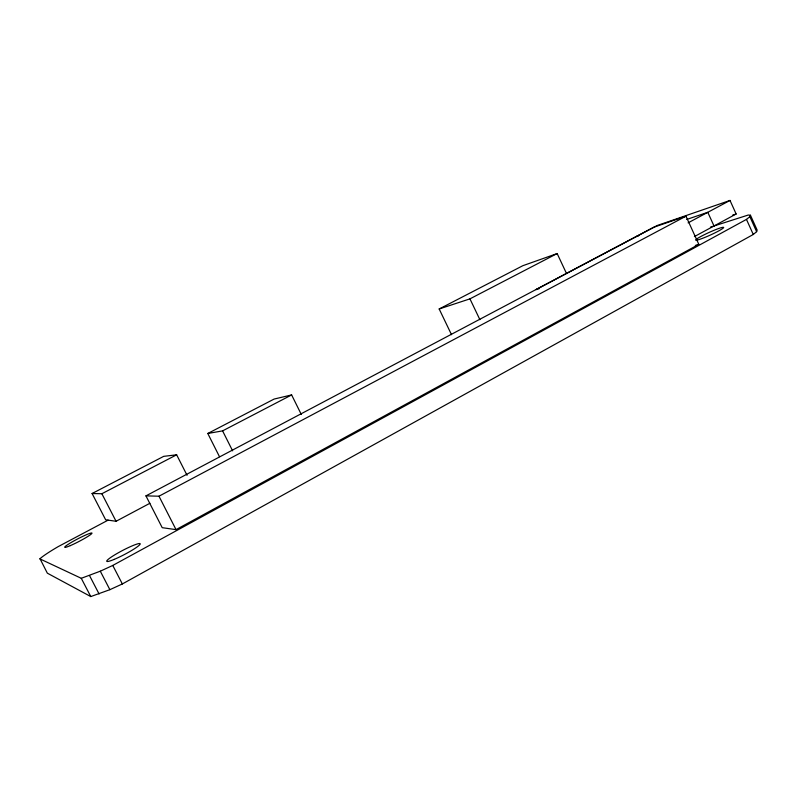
<?xml version="1.0" encoding="UTF-8"?>
<svg xmlns="http://www.w3.org/2000/svg" width="797" height="797" viewBox="0 0 797 797"><rect width="100%" height="100%" fill="white"/><g stroke="black" fill="none" stroke-linecap="round" stroke-linejoin="round"><path stroke-width="1.2" d="M108.113 520.142L58.171 546.632A44.622 4.174 -27.5 0 0 39.999 558.717L47.332 573.163L90.778 596.564L109.876 589.68L122.349 583.962L753.275 234.477L756.622 231.678L757.15 230.084L750.445 215.22L748.244 215.031L710.466 227.115M39.85 558.856L81.274 578.303L100.292 571.19L112.766 565.442L746.47 219.394L749.867 216.694L750.445 215.22M176.037 529.636L698.83 244.37L685.968 216.186L653.809 227.235L145.941 495.873L162.209 527.674L176.037 529.636L158.972 496.212L145.941 495.873M694.376 236.609L736.139 213.995L730.012 200.436L657.216 225.501L535.982 289.63L539.499 288.544M688.09 222.851L730.012 200.436M158.972 496.212L685.968 216.186M187.046 475.291L176.645 454.798L163.704 456.352L92.093 493.512L105.652 519.793L116.063 521.278L149.916 503.266M92.093 493.512L101.867 493.732L176.645 454.798M219.474 456.681L207.788 433.488L222.592 430.878L291.632 394.933L301.316 414.48M207.788 433.488L274.148 399.048L291.632 394.933M451.52 334.7L439.177 308.977L469.951 298.855L557.163 253.556L566.468 273.421M439.177 308.977L522.842 265.7L557.163 253.556M636.335 236.55L638.676 235.753M686.705 219.464L707.796 212.311L714.002 225.979M732.592 215.15L736.139 213.995M695.333 245.436L698.83 244.37M89.523 575.583L99.087 593.974M81.274 578.303L90.778 596.564M112.766 565.442L122.349 583.962M100.292 571.19L109.876 589.68M101.867 493.732L116.063 521.278M222.592 430.878L232.614 450.833M469.951 298.855L479.874 319.647M749.867 216.694L756.622 231.678M746.47 219.394L753.275 234.477M695.831 239.817A15.292 1.445 -24.4 0 1 716.862 229.177A15.292 1.445 -24.4 0 1 717.499 231.568A15.292 1.445 -24.4 0 1 695.93 240.186M70.355 545.606A15.352 1.435 -27.5 0 0 91.894 533.392A15.352 1.435 -27.5 0 0 72.726 541.601A15.352 1.435 -27.5 0 0 70.355 545.606M114.19 559.394A18.919 2.232 -27.7 0 0 140.192 544.042A18.919 2.232 -27.7 0 0 115.934 554.154A18.919 2.232 -27.7 0 0 114.19 559.394"/></g></svg>
